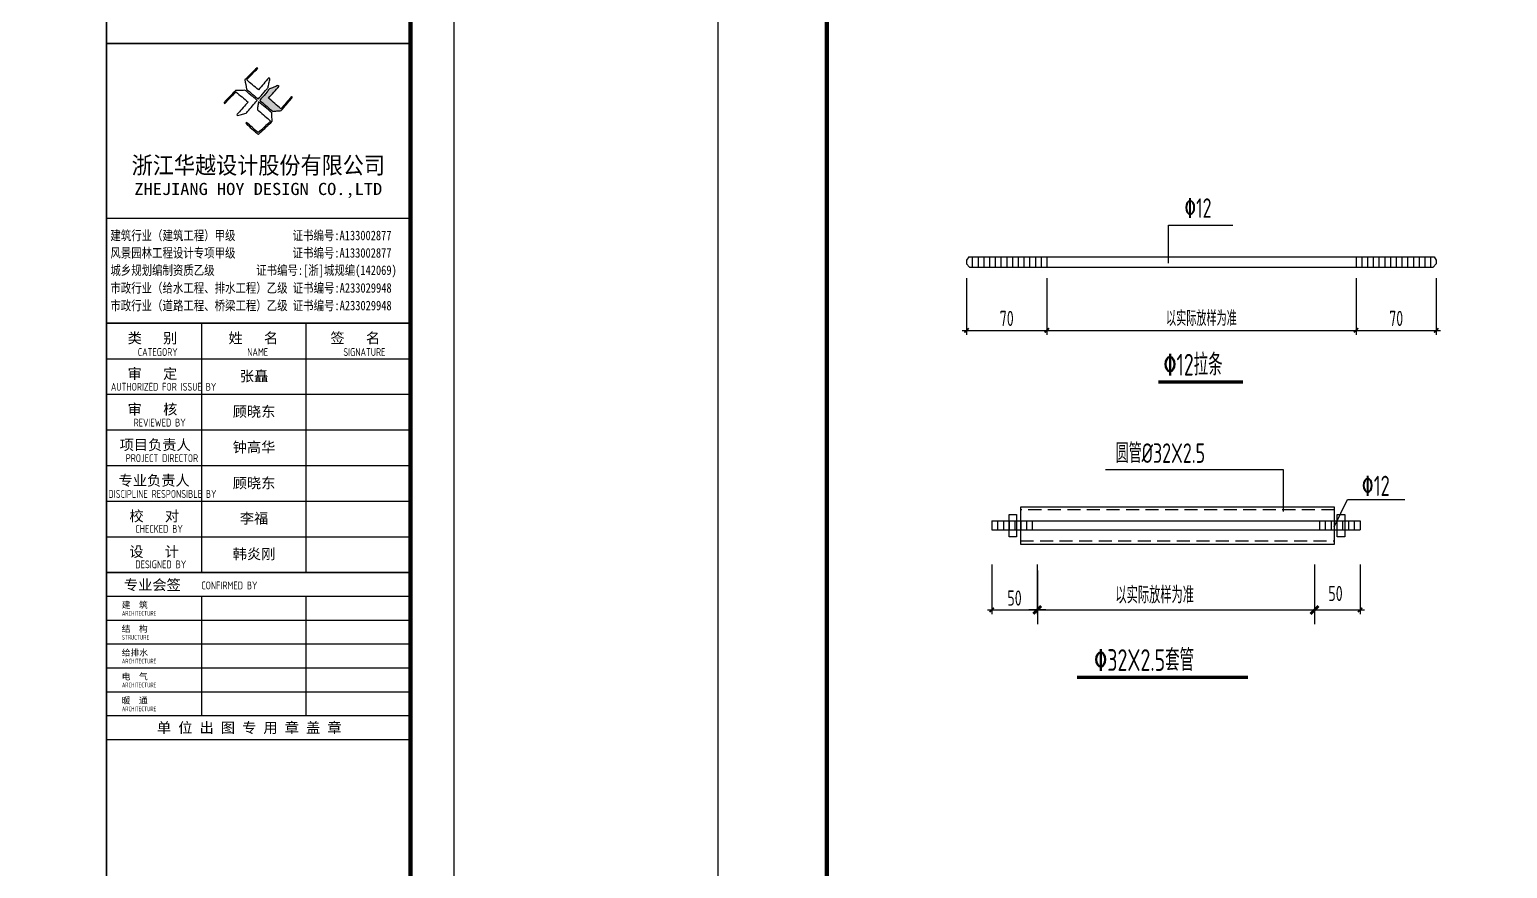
# Model space of a CAD drawing. Header units: millimetres. Extents: x 4533265 to 4958735, y 18976699 to 19555898.
# Drawn here: x 4646914 to 4680953, y 19021258 to 19040579 of the extents above; entities that cross this region are included whole.
import ezdxf
from ezdxf.enums import TextEntityAlignment as Align

# ---------------------------------------------------------------- set-up
doc = ezdxf.new("R2010")
doc.units = ezdxf.units.MM
doc.header["$LTSCALE"] = 1000
doc.header["$MEASUREMENT"] = 0
doc.linetypes.add('HIDDEN2', pattern=[0.45, 0.3, -0.15])
doc.layers.get('Defpoints').update_dxf_attribs({"color": 1})
for name, color, linetype in [('1', 7, 'Continuous'), ('3', 3, 'Continuous'), ('3T_WOOD', 21, 'Continuous'), ('DIM1', 3, 'Continuous'), ('PUB_DIM', 161, 'Continuous'), ('PUB_TEXT', 7, 'Continuous'), ('PUB_TITLE', 4, 'Continuous'), ('TK', 4, 'Continuous')]:
    doc.layers.add(name, color=color, linetype=linetype)
doc.styles.add('-宋体', font='', dxfattribs={"width": 0.8})
doc.styles.add('HT', font='simhei.ttf', dxfattribs={"width": 0.7})
doc.styles.add('TSSD_Dimension', font='Tssdeng.shx', dxfattribs={"width": 0.7, "bigfont": 'hztxt.shx'})
doc.styles.add('TSSD_REIN', font='tssdeng.shx', dxfattribs={"width": 0.7, "bigfont": 'tssdchn.shx'})
doc.styles.add('图签宋体', font='', dxfattribs={"height": 300})
doc.styles.add('图签黑体', font='simhei.ttf', dxfattribs={"height": 550})
doc.styles.get('-宋体').set_extended_font_data('SimSun')
doc.styles.get('图签宋体').set_extended_font_data('NSimSun')
doc.dimstyles.new('TSSD_20_100', dxfattribs={"dimtxt": 350, "dimasz": 100, "dimexe": 100, "dimexo": 250, "dimgap": 100, "dimtad": 1, "dimdec": 0, "dimlfac": 0.2, "dimzin": 0, "dimdsep": 46, "dimtxsty": 'TSSD_Dimension', "dimblk": 'ARCHTICK', "dimblk1": 'ARCHTICK', "dimblk2": 'ARCHTICK', "dimcen": 0, "dimdle": 100, "dimclrt": 7, "dimadec": 0, "dimazin": 0, "dimtfac": 1, "dimtdec": 0, "dimtix": 1, "dimtmove": 2, "dimatfit": 3, "dimfxl": 0, "dimtolj": 1, "dimtzin": 0, "dimarcsym": 0})

# ---------------------------------------------------------------- blocks, each defined once
blk = doc.blocks.new('A$C053D6479')
at = {"layer": 'PUB_TITLE'}
h = blk.add_hatch(color=256, dxfattribs=at)
h.dxf.hatch_style = 1
edge = h.paths.add_edge_path()
edge.add_spline(control_points=[(1026, 827), (1105, 920), (1188, 1008), (1266, 1102)], knot_values=[13, 13, 13, 13, 14, 14, 14, 14], degree=3, periodic=0)
edge.add_spline(control_points=[(1266, 1102), (1258, 1111), (1249, 1119), (1239, 1116)], knot_values=[12, 12, 12, 12, 13, 13, 13, 13], degree=3, periodic=0)
edge.add_spline(control_points=[(1239, 1116), (1210, 1107), (1179, 1092), (1144, 1077)], knot_values=[11, 11, 11, 11, 12, 12, 12, 12], degree=3, periodic=0)
edge.add_spline(control_points=[(1144, 1077), (1109, 1063), (1069, 1053), (1047, 1038)], knot_values=[10, 10, 10, 10, 11, 11, 11, 11], degree=3, periodic=0)
edge.add_spline(control_points=[(1047, 1038), (1028, 1026), (1007, 992), (991, 972)], knot_values=[9, 9, 9, 9, 10, 10, 10, 10], degree=3, periodic=0)
edge.add_spline(control_points=[(991, 972), (942, 913), (899, 868), (849, 810)], knot_values=[8, 8, 8, 8, 9, 9, 9, 9], degree=3, periodic=0)
edge.add_spline(control_points=[(849, 810), (842, 801), (822, 776), (822, 775)], knot_values=[7, 7, 7, 7, 8, 8, 8, 8], degree=3, periodic=0)
edge.add_spline(control_points=[(822, 775), (823, 771), (848, 752), (859, 744)], knot_values=[6, 6, 6, 6, 7, 7, 7, 7], degree=3, periodic=0)
edge.add_spline(control_points=[(859, 744), (949, 670), (1035, 592), (1122, 521)], knot_values=[5, 5, 5, 5, 6, 6, 6, 6], degree=3, periodic=0)
edge.add_spline(control_points=[(1122, 521), (1153, 527), (1185, 530), (1217, 533)], knot_values=[4, 4, 4, 4, 5, 5, 5, 5], degree=3, periodic=0)
edge.add_spline(control_points=[(1217, 533), (1246, 535), (1293, 532), (1316, 542)], knot_values=[3, 3, 3, 3, 4, 4, 4, 4], degree=3, periodic=0)
edge.add_spline(control_points=[(1316, 542), (1327, 547), (1338, 565), (1349, 579)], knot_values=[2, 2, 2, 2, 3, 3, 3, 3], degree=3, periodic=0)
edge.add_spline(control_points=[(1349, 579), (1423, 670), (1507, 759), (1572, 848)], knot_values=[1, 1, 1, 1, 2, 2, 2, 2], degree=3, periodic=0)
edge.add_spline(control_points=[(1572, 848), (1564, 852), (1561, 861), (1551, 862)], knot_values=[0, 0, 0, 0, 1, 1, 1, 1], degree=3, periodic=0)
edge.add_spline(control_points=[(1551, 862), (1469, 769), (1393, 671), (1310, 579)], knot_values=[15, 15, 15, 15, 16, 16, 16, 16], degree=3, periodic=0)
edge.add_spline(control_points=[(1310, 579), (1216, 662), (1118, 742), (1026, 827)], knot_values=[14, 14, 14, 14, 15, 15, 15, 15], degree=3, periodic=0)
at = {"layer": 'TK'}
for points, knots in [([(1031, 1298), (1066, 1286), (1054, 1262), (1045, 1224), (1036, 1188), (1031, 1158), (1024, 1121), (1020, 1104), (1017, 1085), (1012, 1071), (1004, 1052), (976, 1026), (956, 1003), (906, 946), (866, 899), (814, 839), (806, 829), (789, 806), (787, 806), (777, 804), (728, 856), (719, 864), (651, 922), (580, 978), (514, 1036), (509, 1106), (488, 1176), (479, 1247), (570, 1343), (663, 1436), (758, 1526), (764, 1523), (768, 1518), (774, 1515), (693, 1422), (599, 1343), (520, 1249), (607, 1171), (698, 1096), (789, 1021), (874, 1109), (950, 1206), (1031, 1298)], [0, 0, 0, 0, 1, 1, 1, 2, 2, 2, 3, 3, 3, 4, 4, 4, 5, 5, 5, 6, 6, 6, 7, 7, 7, 8, 8, 8, 9, 9, 9, 10, 10, 10, 11, 11, 11, 12, 12, 12, 13, 13, 13, 14, 14, 14, 14]), ([(1551, 862), (1561, 861), (1564, 852), (1572, 848), (1507, 759), (1423, 670), (1349, 579), (1338, 565), (1327, 547), (1316, 542), (1293, 532), (1246, 535), (1217, 533), (1185, 530), (1153, 527), (1122, 521), (1035, 592), (949, 670), (859, 744), (848, 752), (823, 771), (822, 775), (822, 776), (842, 801), (849, 810), (899, 868), (942, 913), (991, 972), (1007, 992), (1028, 1026), (1047, 1038), (1069, 1053), (1109, 1063), (1144, 1077), (1179, 1092), (1210, 1107), (1239, 1116), (1249, 1119), (1258, 1111), (1266, 1102), (1188, 1008), (1105, 920), (1026, 827), (1118, 742), (1216, 662), (1310, 579), (1393, 671), (1469, 769), (1551, 862)], [0, 0, 0, 0, 1, 1, 1, 2, 2, 2, 3, 3, 3, 4, 4, 4, 5, 5, 5, 6, 6, 6, 7, 7, 7, 8, 8, 8, 9, 9, 9, 10, 10, 10, 11, 11, 11, 12, 12, 12, 13, 13, 13, 14, 14, 14, 15, 15, 15, 16, 16, 16, 16]), ([(555, 949), (624, 891), (699, 833), (760, 773), (689, 691), (614, 604), (539, 517), (529, 505), (516, 487), (506, 482), (492, 475), (469, 472), (452, 467), (416, 456), (383, 448), (342, 438), (323, 433), (297, 422), (293, 440), (291, 452), (313, 470), (322, 480), (400, 566), (477, 652), (553, 736), (460, 815), (366, 894), (270, 970), (183, 883), (101, 791), (16, 703), (-18, 714), (9, 735), (28, 755), (103, 838), (192, 930), (266, 1005), (319, 1009), (387, 1005), (442, 1007), (456, 1008), (472, 1011), (485, 1007), (507, 1000), (534, 967), (555, 949)], [0, 0, 0, 0, 1, 1, 1, 2, 2, 2, 3, 3, 3, 4, 4, 4, 5, 5, 5, 6, 6, 6, 7, 7, 7, 8, 8, 8, 9, 9, 9, 10, 10, 10, 11, 11, 11, 12, 12, 12, 13, 13, 13, 14, 14, 14, 15, 15, 15, 15]), ([(1097, 490), (1100, 425), (1106, 361), (1107, 294), (1018, 207), (925, 121), (830, 33), (818, 21), (800, 0), (787, 0), (768, -1), (725, 49), (712, 60), (662, 103), (616, 143), (568, 186), (545, 207), (518, 224), (499, 250), (501, 259), (511, 261), (516, 267), (609, 192), (696, 111), (785, 33), (883, 118), (977, 208), (1070, 298), (992, 373), (892, 456), (803, 534), (791, 544), (768, 561), (766, 569), (761, 588), (776, 634), (780, 655), (785, 690), (788, 721), (795, 746), (897, 661), (998, 576), (1097, 490)], [0, 0, 0, 0, 1, 1, 1, 2, 2, 2, 3, 3, 3, 4, 4, 4, 5, 5, 5, 6, 6, 6, 7, 7, 7, 8, 8, 8, 9, 9, 9, 10, 10, 10, 11, 11, 11, 12, 12, 12, 13, 13, 13, 14, 14, 14, 14])]:
    blk.add_open_spline(points, degree=3, knots=knots, dxfattribs=at)
blk = doc.blocks.new('GeYuanFrame_57750433', base_point=(20.09, 4.53))
at = {"layer": 'PUB_TITLE'}
for points in [[(803.09, 235.33), (803.09, 292.73)], [(827.09, 235.33), (827.09, 292.73)], [(803.09, 202.33), (803.09, 229.83)], [(827.09, 202.33), (827.09, 229.83)]]:
    blk.add_lwpolyline(points, dxfattribs=at)
at = {"layer": 'TK'}
for p, q in [((781.09, 316.93), (851.09, 316.93)), ((781.09, 284.53), (851.09, 284.53)), ((781.09, 276.33), (851.09, 276.33)), ((781.09, 268.13), (851.09, 268.13)), ((781.09, 259.93), (851.09, 259.93)), ((781.09, 251.73), (851.09, 251.73)), ((781.09, 243.53), (851.09, 243.53)), ((781.09, 235.33), (851.09, 235.33)), ((781.09, 235.33), (851.09, 235.33))]:
    blk.add_line(p, q, dxfattribs=at)
blk.add_lwpolyline([(20.09, 4.53), (20.09, 598.53), (861.09, 598.53), (861.09, 4.53)], close=True, dxfattribs=at)
at = {"layer": 'TK', "const_width": 1}
blk.add_lwpolyline([(45.09, 588.53), (851.09, 588.53), (851.09, 14.53), (45.09, 14.53)], close=True, dxfattribs=at)
at = {"layer": 'TK'}
for points, const_width in [([(781.09, 588.53), (781.09, 14.53)], 0.4), ([(781.09, 357.14), (851.09, 357.14)], 0.35), ([(781.09, 292.73), (851.09, 292.73)], 0.35), ([(781.09, 292.73), (851.09, 292.73)], 0.35), ([(781.09, 235.33), (851.09, 235.33)], 0.35), ([(781.09, 202.33), (851.09, 202.33)], 0.35)]:
    blk.add_lwpolyline(points, dxfattribs=dict(at, const_width=const_width))
for points in [[(781.09, 292.73), (851.09, 292.73)], [(781.09, 235.33), (851.09, 235.33)], [(781.09, 229.83), (851.09, 229.83)], [(781.09, 224.33), (851.09, 224.33)], [(781.09, 218.83), (851.09, 218.83)], [(781.09, 213.33), (851.09, 213.33)], [(781.09, 207.83), (851.09, 207.83)], [(781.09, 202.33), (851.09, 202.33)], [(781.09, 196.83), (851.09, 196.83)]]:
    blk.add_lwpolyline(points, dxfattribs=at)
at = {"layer": 'PUB_TITLE', "xscale": 0.01000000000021828, "yscale": 0.01000000000021828, "zscale": 0.01}
blk.add_blockref('A$C053D6479', (808.19, 336.27), dxfattribs=at)
at = {"layer": 'TK'}
for s, height, style, width, p in [('浙江华越设计股份有限公司', 3.96, 'HT', 0.9, (816.07, 329.16)), ('ZHEJIANG HOY DESIGN CO.,LTD', 2.8, '图签黑体', 1.11, (816.06, 323.29))]:
    blk.add_text(s, height=height, dxfattribs=dict(at, style=style, width=width)).set_placement(p, align=Align.MIDDLE)
for s, height, style, width, p in [('建筑行业（建筑工程）甲级           证书编号:A133002877', 2.2, '-宋体', 0.8, (782, 311.83)), ('风景园林工程设计专项甲级           证书编号:A133002877', 2.2, '-宋体', 0.8, (782, 307.81)), ('城乡规划编制资质乙级        证书编号:[浙]城规编(142069)', 2.2, '-宋体', 0.8, (782, 303.82)), ('市政行业（给水工程、排水工程）乙级 证书编号:A233029948', 2.2, '-宋体', 0.8, (782, 299.74)), ('市政行业（道路工程、桥梁工程）乙级 证书编号:A233029948', 2.2, '-宋体', 0.8, (782, 295.69)), ('CATEGORY', 1.8, 'TSSD_REIN', 0.7, (788.32, 285.17)), ('NAME', 1.8, 'TSSD_REIN', 0.7, (813.51, 285.17)), ('SIGNATURE', 1.8, 'TSSD_REIN', 0.7, (835.66, 285.17)), ('AUTHORIZED FOR ISSUE BY', 1.8, 'TSSD_REIN', 0.7, (782.12, 277.17)), ('REVIEWED BY', 1.8, 'TSSD_REIN', 0.7, (787.36, 268.91)), ('PROJECT DIRECTOR', 1.8, 'TSSD_REIN', 0.7, (785.55, 260.74)), ('DISCIPLINE RESPONSIBLE BY', 1.8, 'TSSD_REIN', 0.7, (781.57, 252.48)), ('CHECKED BY', 1.8, 'TSSD_REIN', 0.7, (787.75, 244.44)), ('DESIGNED BY', 1.8, 'TSSD_REIN', 0.7, (787.76, 236.27)), ('CONFIRMED BY', 1.8, 'TSSD_REIN', 0.7, (802.94, 231.42)), ('ARCHITECTURE', 1.08, 'TSSD_REIN', 0.7, (784.65, 225.34)), ('STRUCTURE', 1.08, 'TSSD_REIN', 0.7, (784.65, 219.84)), ('ARCHITECTURE', 1.08, 'TSSD_REIN', 0.7, (784.65, 214.34)), ('ARCHITECTURE', 1.08, 'TSSD_REIN', 0.7, (784.65, 208.84)), ('ARCHITECTURE', 1.08, 'TSSD_REIN', 0.7, (784.65, 203.34))]:
    blk.add_text(s, height=height, dxfattribs=dict(at, style=style, width=width)).set_placement(p)
at = {"layer": 'TK', "style": '图签宋体'}
for s, height, p in [('类   别', 2.4, (785.97, 288.09)), ('姓   名', 2.4, (809.2, 288.09)), ('签   名', 2.4, (832.68, 288.09)), ('审   定', 2.4, (785.97, 279.89)), ('审   核', 2.4, (785.97, 271.69)), ('项目负责人', 2.4, (784.13, 263.49)), ('专业负责人', 2.4, (783.89, 255.29)), ('校   对', 2.4, (786.38, 247.09)), ('设   计', 2.4, (786.36, 238.89)), ('专业会签', 2.4, (785.12, 231.24)), ('建  筑', 1.44, (784.61, 227.11)), ('结  构', 1.44, (784.61, 221.61)), ('给排水', 1.44, (784.61, 216.11)), ('电  气', 1.44, (784.61, 210.61)), ('暖  通', 1.44, (784.61, 205.11)), ('单 位 出 图 专 用 章 盖 章', 2.4, (792.72, 198.35))]:
    blk.add_text(s, height=height, dxfattribs=at).set_placement(p)
at = {"layer": 'TK', "char_height": 2.4, "width": 24, "attachment_point": 5, "style": '图签宋体'}
for s, insert in [('张矗', (815.09, 280.4)), ('顾晓东', (815.09, 272.23)), ('钟高华', (815.09, 264.03)), ('顾晓东', (815.09, 255.76)), ('李福', (815.09, 247.63)), ('韩炎刚', (815.09, 239.43))]:
    blk.add_mtext(s, dxfattribs=dict(at, insert=insert))
blk = doc.blocks.new('_ArchTick')
at = {"color": 0, "linetype": 'ByBlock', "const_width": 0.4}
blk.add_lwpolyline([(-0.5, -0.5), (0.5, 0.5)], dxfattribs=at)
blk = doc.blocks.new('*D80')
at = {"layer": 'Defpoints', "color": 0}
for p in [(4677466, 19035104), (4679314, 19035104), (4679314, 19033651)]:
    blk.add_point(p, dxfattribs=at)
at = {"layer": 'PUB_DIM', "color": 0, "lineweight": -2}
for p, q in [((4677466, 19034854), (4677466, 19033551)), ((4679314, 19034854), (4679314, 19033551)), ((4677366, 19033651), (4679414, 19033651))]:
    blk.add_line(p, q, dxfattribs=at)
at = {"layer": 'PUB_DIM', "color": 0, "lineweight": -2, "xscale": 100, "yscale": 100, "zscale": 100, "rotation": 180}
blk.add_blockref('_ArchTick', (4677466, 19033651), dxfattribs=at)
at = {"layer": 'PUB_DIM', "color": 0, "lineweight": -2, "xscale": 100, "yscale": 100, "zscale": 100}
blk.add_blockref('_ArchTick', (4679314, 19033651), dxfattribs=at)
at = {"layer": 'PUB_DIM', "color": 7, "insert": (4678390, 19033926), "char_height": 350, "attachment_point": 5, "style": 'TSSD_REIN'}
blk.add_mtext('\\A1;70', dxfattribs=at)
blk = doc.blocks.new('*D81')
at = {"layer": 'Defpoints', "color": 0}
for p in [(4668496, 19035104), (4670344, 19035104), (4670344, 19033651)]:
    blk.add_point(p, dxfattribs=at)
at = {"layer": 'PUB_DIM', "color": 0, "lineweight": -2}
for p, q in [((4668496, 19034854), (4668496, 19033551)), ((4670344, 19034854), (4670344, 19033551)), ((4668396, 19033651), (4670444, 19033651))]:
    blk.add_line(p, q, dxfattribs=at)
at = {"layer": 'PUB_DIM', "color": 0, "lineweight": -2, "xscale": 100, "yscale": 100, "zscale": 100, "rotation": 180}
blk.add_blockref('_ArchTick', (4668496, 19033651), dxfattribs=at)
at = {"layer": 'PUB_DIM', "color": 0, "lineweight": -2, "xscale": 100, "yscale": 100, "zscale": 100}
blk.add_blockref('_ArchTick', (4670344, 19033651), dxfattribs=at)
at = {"layer": 'PUB_DIM', "color": 7, "insert": (4669420, 19033926), "char_height": 350, "attachment_point": 5, "style": 'TSSD_REIN'}
blk.add_mtext('\\A1;70', dxfattribs=at)
blk = doc.blocks.new('*D82')
at = {"layer": 'Defpoints', "color": 0}
for p in [(4670344, 19035104), (4677466, 19035104), (4677466, 19033651)]:
    blk.add_point(p, dxfattribs=at)
at = {"layer": 'PUB_DIM', "color": 0, "lineweight": -2}
for p, q in [((4670344, 19034854), (4670344, 19033551)), ((4677466, 19034854), (4677466, 19033551)), ((4670244, 19033651), (4677566, 19033651))]:
    blk.add_line(p, q, dxfattribs=at)
at = {"layer": 'PUB_DIM', "color": 0, "lineweight": -2, "xscale": 100, "yscale": 100, "zscale": 100, "rotation": 180}
blk.add_blockref('_ArchTick', (4670344, 19033651), dxfattribs=at)
at = {"layer": 'PUB_DIM', "color": 0, "lineweight": -2, "xscale": 100, "yscale": 100, "zscale": 100}
blk.add_blockref('_ArchTick', (4677466, 19033651), dxfattribs=at)
at = {"layer": 'PUB_DIM', "color": 7, "insert": (4673905, 19033927), "char_height": 350, "attachment_point": 5, "style": 'TSSD_REIN'}
blk.add_mtext('\\A1;以实际放样为准', dxfattribs=at)
blk = doc.blocks.new('_DIMX')
blk.add_line((-150, 0), (150, 0))
at = {"const_width": 50}
blk.add_lwpolyline([(-70, -70), (70, 70)], dxfattribs=at)
blk = doc.blocks.new('*D83')
at = {"layer": 'Defpoints', "color": 0}
for p in [(4676509, 19028512), (4677558, 19028512), (4677558, 19027211)]:
    blk.add_point(p, dxfattribs=at)
at = {"layer": 'PUB_DIM', "color": 0, "lineweight": -2}
for p, q in [((4676509, 19028262), (4676509, 19027111)), ((4677558, 19028262), (4677558, 19027111)), ((4676409, 19027211), (4677658, 19027211))]:
    blk.add_line(p, q, dxfattribs=at)
at = {"layer": 'PUB_DIM', "color": 0, "lineweight": -2, "xscale": 100, "yscale": 100, "zscale": 100, "rotation": 180}
blk.add_blockref('_ArchTick', (4676509, 19027211), dxfattribs=at)
at = {"layer": 'PUB_DIM', "color": 0, "lineweight": -2, "xscale": 100, "yscale": 100, "zscale": 100}
blk.add_blockref('_ArchTick', (4677558, 19027211), dxfattribs=at)
at = {"layer": 'PUB_DIM', "color": 7, "insert": (4676993, 19027592), "char_height": 350, "attachment_point": 5, "style": 'TSSD_REIN'}
blk.add_mtext('\\A1;50', dxfattribs=at)
blk = doc.blocks.new('*D84')
at = {"layer": 'Defpoints', "color": 0}
for p in [(4669075, 19028512), (4670125, 19028512), (4670125, 19027211)]:
    blk.add_point(p, dxfattribs=at)
at = {"layer": 'PUB_DIM', "color": 0, "lineweight": -2}
for p, q in [((4669075, 19028262), (4669075, 19027111)), ((4670125, 19028262), (4670125, 19027111)), ((4668975, 19027211), (4670225, 19027211))]:
    blk.add_line(p, q, dxfattribs=at)
at = {"layer": 'PUB_DIM', "color": 0, "lineweight": -2, "xscale": 100, "yscale": 100, "zscale": 100, "rotation": 180}
blk.add_blockref('_ArchTick', (4669075, 19027211), dxfattribs=at)
at = {"layer": 'PUB_DIM', "color": 0, "lineweight": -2, "xscale": 100, "yscale": 100, "zscale": 100}
blk.add_blockref('_ArchTick', (4670125, 19027211), dxfattribs=at)
at = {"layer": 'PUB_DIM', "color": 7, "insert": (4669600, 19027486), "char_height": 350, "attachment_point": 5, "style": 'TSSD_REIN'}
blk.add_mtext('\\A1;50', dxfattribs=at)
blk = doc.blocks.new('GeYuanFrame_05871524', base_point=(20.09, 4.53))
at = {"layer": 'TK'}
blk.add_lwpolyline([(20.09, 4.53), (20.09, 598.53), (861.09, 598.53), (861.09, 4.53)], close=True, dxfattribs=at)
at = {"layer": 'TK', "const_width": 1}
blk.add_lwpolyline([(45.09, 588.53), (851.09, 588.53), (851.09, 14.53), (45.09, 14.53)], close=True, dxfattribs=at)

msp = doc.modelspace()

# ---------------------------------------------------------------- linework, layer by layer
for p, q in [((4668545.6, 19035343.7), (4679264, 19035343.7)), ((4668564.3, 19035103.6), (4679245.3, 19035103.6))]:
    msp.add_line(p, q)
at = {"linetype": 'Continuous'}
for p, q in [((4676960.5, 19029129, -1438.4), (4677271.4, 19029757.8, -1438.4)), ((4669075.5, 19029267.9, -1438.4), (4669075.5, 19029057.9, -1438.4)), ((4669075.5, 19029267.9, -1438.4), (4677558.3, 19029267.9, -1438.4)), ((4669075.5, 19029057.9, -1438.4), (4677558.3, 19029057.9, -1438.4)), ((4669209, 19029267.9, -1438.4), (4669209, 19029057.9, -1438.4)), ((4669342.5, 19029267.9, -1438.4), (4669342.5, 19029057.9, -1438.4)), ((4669476, 19029267.9, -1438.4), (4669476, 19029057.9, -1438.4)), ((4669609.5, 19029267.9, -1438.4), (4669609.5, 19029057.9, -1438.4)), ((4669743, 19029267.9, -1438.4), (4669743, 19029057.9, -1438.4)), ((4669876.5, 19029267.9, -1438.4), (4669876.5, 19029057.9, -1438.4)), ((4670009.9, 19029267.9, -1438.4), (4670009.9, 19029057.9, -1438.4)), ((4676623.8, 19029267.9, -1438.4), (4676623.8, 19029057.9, -1438.4)), ((4676757.3, 19029267.9, -1438.4), (4676757.3, 19029057.9, -1438.4)), ((4676890.8, 19029267.9, -1438.4), (4676890.8, 19029057.9, -1438.4)), ((4677024.3, 19029267.9, -1438.4), (4677024.3, 19029057.9, -1438.4)), ((4677157.8, 19029267.9, -1438.4), (4677157.8, 19029057.9, -1438.4)), ((4677291.3, 19029267.9, -1438.4), (4677291.3, 19029057.9, -1438.4)), ((4677424.8, 19029267.9, -1438.4), (4677424.8, 19029057.9, -1438.4)), ((4677558.3, 19029267.9, -1438.4), (4677558.3, 19029057.9, -1438.4))]:
    msp.add_line(p, q, dxfattribs=at)
at = {"linetype": 'Continuous', "const_width": 75, "elevation": -1438.4}
for points in [[(4672908.4, 19032460.5), (4674862.5, 19032460.5)], [(4671040.8, 19025658.2), (4674978.5, 19025658.2)]]:
    msp.add_lwpolyline(points, dxfattribs=at)
at = {"layer": '1'}
for p, q in [((4668545.6, 19035343.7), (4668495.6, 19035269.1)), ((4668495.6, 19035269.1), (4668495.6, 19035183.5)), ((4668495.6, 19035183.5), (4668564.3, 19035103.6)), ((4668627.6, 19035343.7), (4668627.6, 19035103.6)), ((4668759.6, 19035343.7), (4668759.6, 19035103.6)), ((4668891.6, 19035343.7), (4668891.6, 19035103.6)), ((4669023.6, 19035343.7), (4669023.6, 19035103.6)), ((4669155.6, 19035343.7), (4669155.6, 19035103.6)), ((4669287.6, 19035343.7), (4669287.6, 19035103.6)), ((4669419.6, 19035343.7), (4669419.6, 19035103.6)), ((4669551.6, 19035343.7), (4669551.6, 19035103.6)), ((4669683.6, 19035343.7), (4669683.6, 19035103.6)), ((4669815.6, 19035343.7), (4669815.6, 19035103.6)), ((4669947.6, 19035343.7), (4669947.6, 19035103.6)), ((4670079.6, 19035343.7), (4670079.6, 19035103.6)), ((4670211.6, 19035343.7), (4670211.6, 19035103.6)), ((4670343.6, 19035343.7), (4670343.6, 19035103.6)), ((4677466, 19035343.7), (4677466, 19035103.6)), ((4677598, 19035343.7), (4677598, 19035103.6)), ((4677730, 19035343.7), (4677730, 19035103.6)), ((4677862, 19035343.7), (4677862, 19035103.6)), ((4677994, 19035343.7), (4677994, 19035103.6)), ((4678126, 19035343.7), (4678126, 19035103.6)), ((4678258, 19035343.7), (4678258, 19035103.6)), ((4678390, 19035343.7), (4678390, 19035103.6)), ((4678522, 19035343.7), (4678522, 19035103.6)), ((4678654, 19035343.7), (4678654, 19035103.6)), ((4678786, 19035343.7), (4678786, 19035103.6)), ((4678918, 19035343.7), (4678918, 19035103.6)), ((4679050, 19035343.7), (4679050, 19035103.6)), ((4679182, 19035343.7), (4679182, 19035103.6)), ((4679314, 19035183.5), (4679245.3, 19035103.6)), ((4679264, 19035343.7), (4679314, 19035269.1)), ((4679314, 19035269.1), (4679314, 19035183.5))]:
    msp.add_line(p, q, dxfattribs=at)
at = {"layer": '3'}
for p, q in [((4673145.2, 19036071.3, -1438.4), (4674627.9, 19036071.3, -1438.4)), ((4673145.2, 19035199.6, -1438.4), (4673145.2, 19036071.3, -1438.4))]:
    msp.add_line(p, q, dxfattribs=at)
at = {"layer": 'DIM1', "linetype": 'Continuous'}
for p, q in [((4675797, 19030436.4, -1438.4), (4671693.5, 19030436.4, -1438.4)), ((4675797, 19029476.6, -1438.4), (4675797, 19030436.4, -1438.4)), ((4669475.4, 19029412.9, -1438.4), (4669644.7, 19029412.9, -1438.4)), ((4669475.4, 19028898.4, -1438.4), (4669475.4, 19029412.9, -1438.4)), ((4669644.7, 19029412.9, -1438.4), (4669644.7, 19028898.4, -1438.4)), ((4669738.4, 19029582, -1438.4), (4669738.4, 19028726.1, -1438.4)), ((4676967.9, 19029582, -1438.4), (4669738.4, 19029582, -1438.4)), ((4676967.9, 19028726.1, -1438.4), (4676967.9, 19029582, -1438.4)), ((4677034.8, 19028898.4, -1438.4), (4677034.8, 19029412.9, -1438.4)), ((4677034.8, 19029412.9, -1438.4), (4677204.1, 19029412.9, -1438.4)), ((4677204.1, 19029412.9, -1438.4), (4677204.1, 19028898.4, -1438.4)), ((4669644.7, 19028898.4, -1438.4), (4669475.4, 19028898.4, -1438.4)), ((4669738.4, 19028726.1, -1438.4), (4676967.9, 19028726.1, -1438.4)), ((4677204.1, 19028898.4, -1438.4), (4677034.8, 19028898.4, -1438.4))]:
    msp.add_line(p, q, dxfattribs=at)
at = {"layer": 'DIM1', "linetype": 'HIDDEN2'}
for p, q in [((4676967.9, 19029521.5, -1438.4), (4669738.4, 19029521.5, -1438.4)), ((4669738.4, 19028801.6, -1438.4), (4676967.9, 19028801.6, -1438.4))]:
    msp.add_line(p, q, dxfattribs=at)
at = {"layer": 'PUB_DIM'}
for p, q in [((4670125.3, 19028122.8, -1438.4), (4670125.3, 19026887.1, -1438.4)), ((4676508.5, 19028122.8, -1438.4), (4676508.5, 19026887.1, -1438.4)), ((4670126.6, 19027211.1, -1438.4), (4676507.2, 19027211.1, -1438.4))]:
    msp.add_line(p, q, dxfattribs=at)
at = {"layer": 'PUB_TEXT', "linetype": 'Continuous'}
msp.add_line((4677271.4, 19029757.8, -1438.4), (4678593.5, 19029757.8, -1438.4), dxfattribs=at)

# ---------------------------------------------------------------- block references
at = {"layer": '3T_WOOD', "xscale": 100, "yscale": 100, "zscale": 100}
for name, p in [('GeYuanFrame_57750433', (4572584.4, 19004998.1)), ('GeYuanFrame_05871524', (4662773.6, 19004998.1))]:
    msp.add_blockref(name, p, dxfattribs=at)
at = {"layer": 'PUB_DIM', "xscale": 1.296000003814697, "yscale": 1.296000000089407, "zscale": 1.296000000089407, "rotation": 180}
msp.add_blockref('_DIMX', (4670125.3, 19027211.1, -1438.4), dxfattribs=at)
at = {"layer": 'PUB_DIM', "xscale": 1.296000003814697, "yscale": 1.296000000089407, "zscale": 1.296000000089407}
msp.add_blockref('_DIMX', (4676508.5, 19027211.1, -1438.4), dxfattribs=at)

# ---------------------------------------------------------------- texts
at = {"layer": 'PUB_DIM', "style": 'TSSD_REIN', "width": 0.7}
msp.add_text('以实际放样为准', height=388.8, dxfattribs=at).set_placement((4671923.7, 19027363, -1438.4))
at = {"layer": 'PUB_TEXT', "style": 'TSSD_REIN', "width": 0.7}
for s, p in [('\x8212', (4673511.4, 19036243.2, -1438.4)), ('圆管%%c32X2.5', (4671930.3, 19030599.1, -1438.4))]:
    msp.add_text(s, height=450, dxfattribs=at).set_placement(p)
at = {"layer": 'PUB_TEXT', "linetype": 'Continuous', "style": 'TSSD_REIN', "width": 0.7}
for s, height, p in [('\x8212拉条', 500, (4673031.8, 19032610.5, -1438.4)), ('\x8212', 466.56, (4677594.6, 19029836.8, -1438.4)), ('\x8232X2.5套管', 500, (4671436.2, 19025808.2, -1438.4))]:
    msp.add_text(s, height=height, dxfattribs=at).set_placement(p)

# ---------------------------------------------------------------- dimensions: what is measured, and where the dimension line sits
at = {"layer": 'PUB_DIM'}
for p1, p2, distance, text, picture, middle in [((4668495.6, 19035103.6), (4670343.6, 19035103.6), -1453, '70', '*D81', (4669419.6, 19033925.7)), ((4670343.6, 19035103.6), (4677466, 19035103.6), -1453, '以实际放样为准', '*D82', (4673904.8, 19033927.1)), ((4677466, 19035103.6), (4679314, 19035103.6), -1453, '70', '*D80', (4678390, 19033925.7)), ((4669075.5, 19028511.6, -1438.4), (4670125.3, 19028511.6, -1438.4), -1300.5, '50', '*D84', (4669600.4, 19027486.1, -1438.4))]:
    dim = msp.add_aligned_dim(p1=p1, p2=p2, distance=distance, text=text, dimstyle='TSSD_20_100', override={"dimtxsty": 'TSSD_REIN'}, dxfattribs=at)
    dim.commit()
    dim.dimension.update_dxf_attribs({"geometry": picture, "text_midpoint": middle})
dim = msp.add_linear_dim(base=(4677558.3, 19027211.1, -1438.4), p1=(4676508.5, 19028511.6, -1438.4), p2=(4677558.3, 19028511.6, -1438.4), angle=0, text='50', dimstyle='TSSD_20_100', override={"dimtxsty": 'TSSD_REIN'}, dxfattribs=at)
dim.commit()
dim.dimension.update_dxf_attribs({"geometry": '*D83', "text_midpoint": (4676993.1, 19027591.8, -1438.4), "dimtype": 129})

doc.saveas('drawing.dxf')
